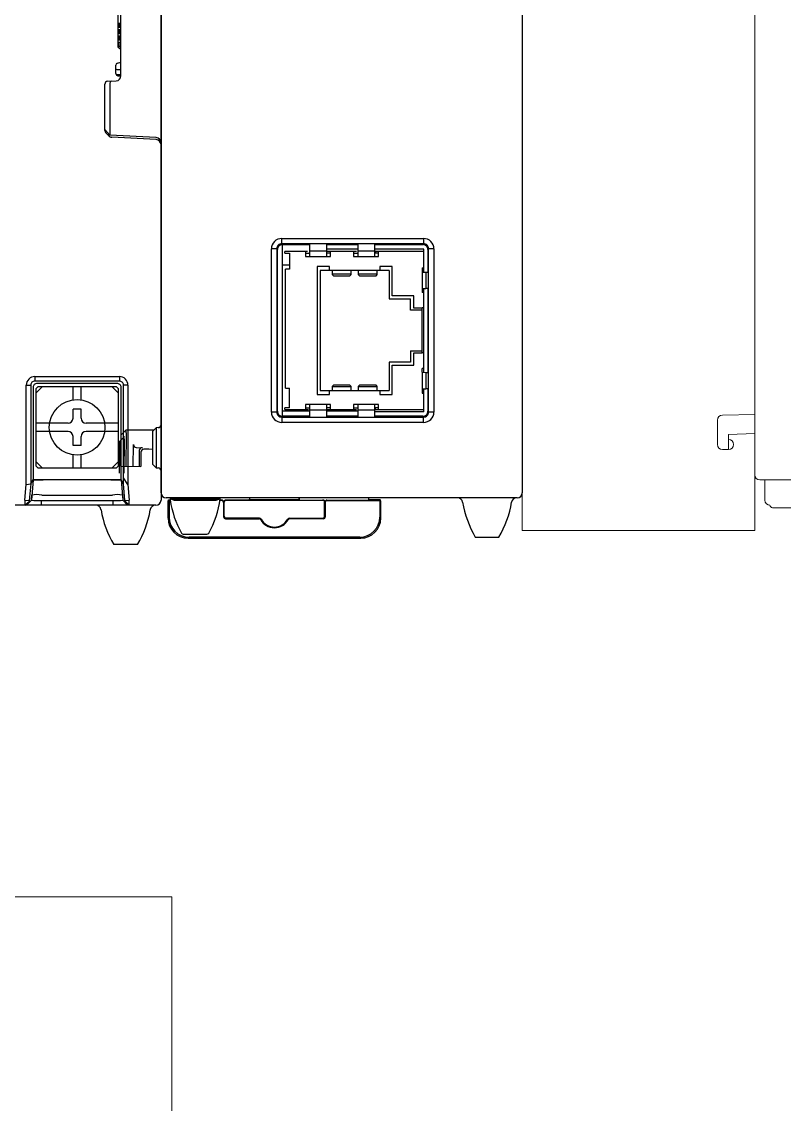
# Model space of a CAD drawing. Extents: x 33864 to 41687, y -3582 to -110.
# Drawn here: x 39026.1 to 39065, y -2805.8 to -2750.6 of the extents above; entities that cross this region are included whole.
import ezdxf

# ---------------------------------------------------------------- set-up
doc = ezdxf.new("R2010")
doc.units = 0
doc.header["$MEASUREMENT"] = 0
doc.layers.add('1', color=3, linetype='Continuous', lineweight=20)
for name, color, linetype in [('AE_BOR', 1, 'Continuous'), ('key_geometry', 2, 'Continuous'), ('Lay 1', 7, 'Continuous'), ('细实线层', 7, 'Continuous')]:
    doc.layers.add(name, color=color, linetype=linetype)

msp = doc.modelspace()

# ---------------------------------------------------------------- linework, layer by layer
at = {"layer": '1', "color": 0, "linetype": 'Continuous'}
for p, q in [((39063.479, -2753.365), (39063.479, -2734.172)), ((39063.479, -2770.617), (39063.479, -2753.365)), ((39061.824, -2770.647), (39063.479, -2770.617)), ((39063.479, -2771.576), (39063.479, -2770.617)), ((39061.57, -2772.147), (39061.57, -2770.905)), ((39063.479, -2771.576), (39062.138, -2771.631)), ((39062.138, -2771.631), (39062.138, -2771.889)), ((39062.138, -2771.889), (39062.138, -2772.405)), ((39063.479, -2773.695), (39063.479, -2771.576)), ((39062.138, -2772.405), (39061.828, -2772.405)), ((39063.995, -2773.953), (39063.737, -2773.953)), ((39063.995, -2774.985), (39063.995, -2773.953)), ((39072.767, -2773.953), (39063.995, -2773.953)), ((39064.382, -2775.372), (39066.286, -2775.372))]:
    msp.add_line(p, q, dxfattribs=at)
for centre, radius, start, end in [((39061.828, -2770.905), 0.258, 90.971, 180), ((39062.138, -2772.147), 0.258, 270, 90), ((39061.828, -2772.147), 0.258, 180, 270), ((39063.737, -2773.695), 0.258, 180, 270), ((39064.253, -2774.985), 0.258, 180, 270), ((39064.382, -2775.243), 0.129, 180, 270)]:
    msp.add_arc(centre, radius, start, end, dxfattribs=at)
at = {"layer": 'AE_BOR', "color": 0, "lineweight": 0}
for p, q in [((39051.611, -2776.535), (39051.611, -2727.515)), ((39063.479, -2727.515), (39063.479, -2776.535)), ((39063.479, -2776.535), (39051.611, -2776.535))]:
    msp.add_line(p, q, dxfattribs=at)
at = {"layer": 'key_geometry', "color": 0, "linetype": 'Continuous'}
for p, q in [((39033.179, -2727.771), (39033.179, -2774.985)), ((39026.304, -2774.182), (39026.304, -2769.113)), ((39026.304, -2769.113), (39026.533, -2769.113)), ((39026.533, -2769.113), (39026.533, -2774.152)), ((39026.739, -2768.678), (39031.054, -2768.678)), ((39026.739, -2768.678), (39026.739, -2768.907)), ((39031.054, -2768.907), (39026.739, -2768.907)), ((39026.806, -2769.284), (39026.91, -2769.18)), ((39027.128, -2769.18), (39026.806, -2769.502)), ((39030.935, -2769.026), (39026.858, -2769.026)), ((39026.91, -2769.18), (39030.883, -2769.18)), ((39028.69, -2769.866), (39028.69, -2769.18)), ((39029.103, -2769.866), (39029.103, -2769.18)), ((39030.986, -2769.502), (39030.664, -2769.18)), ((39030.883, -2769.18), (39030.986, -2769.284)), ((39031.054, -2768.678), (39031.054, -2768.907)), ((39031.489, -2769.113), (39031.26, -2769.113)), ((39031.26, -2773.839), (39031.26, -2769.113)), ((39031.489, -2769.113), (39031.489, -2774.181)), ((39026.652, -2769.232), (39026.652, -2773.954)), ((39026.806, -2773.257), (39026.806, -2769.284)), ((39030.986, -2769.284), (39030.986, -2773.257)), ((39031.141, -2773.954), (39031.141, -2769.232)), ((39028.69, -2770.806), (39028.69, -2770.341)), ((39029.103, -2770.341), (39028.69, -2770.341)), ((39029.103, -2770.806), (39029.103, -2770.341)), ((39028.432, -2771.064), (39026.806, -2771.064)), ((39030.986, -2771.064), (39029.361, -2771.064)), ((39028.432, -2771.477), (39026.806, -2771.477)), ((39028.69, -2772.199), (39028.69, -2771.735)), ((39029.103, -2772.199), (39029.103, -2771.735)), ((39030.986, -2771.477), (39029.361, -2771.477)), ((39031.054, -2771.992), (39031.316, -2771.735)), ((39031.298, -2773.615), (39031.313, -2771.888)), ((39029.103, -2772.199), (39028.69, -2772.199)), ((39031.054, -2771.992), (39031.04, -2773.61)), ((39026.806, -2773.038), (39027.128, -2773.36)), ((39028.69, -2773.36), (39028.69, -2772.674)), ((39029.103, -2773.36), (39029.103, -2772.674)), ((39030.664, -2773.36), (39030.986, -2773.038)), ((39026.91, -2773.36), (39026.806, -2773.257)), ((39030.883, -2773.36), (39026.91, -2773.36)), ((39030.986, -2773.257), (39030.883, -2773.36)), ((39026.304, -2774.182), (39026.533, -2774.151)), ((39026.533, -2774.152), (39026.458, -2775.005)), ((39026.533, -2774.152), (39026.652, -2773.953)), ((39026.652, -2773.953), (39026.561, -2774.984)), ((39031.141, -2773.953), (39026.652, -2773.953)), ((39030.625, -2773.956), (39027.167, -2773.956)), ((39027.864, -2773.953), (39027.864, -2773.956)), ((39028.896, -2773.956), (39028.896, -2773.953)), ((39031.141, -2773.953), (39031.231, -2774.984)), ((39031.258, -2774.149), (39031.141, -2773.953)), ((39031.258, -2774.149), (39031.26, -2773.839)), ((39031.333, -2775.005), (39031.258, -2774.149)), ((39031.489, -2774.181), (39031.26, -2773.839)), ((39026.233, -2774.985), (39026.304, -2774.182)), ((39027.099, -2774.728), (39027.095, -2774.728)), ((39027.099, -2774.728), (39030.696, -2774.728)), ((39031.489, -2774.181), (39031.559, -2774.985)), ((39029.859, -2775.243), (39025.284, -2775.243)), ((39026.231, -2775.243), (39026.456, -2775.047)), ((39026.233, -2774.985), (39026.458, -2775.005)), ((39026.561, -2774.984), (39026.316, -2775.243)), ((39026.502, -2775.047), (39026.316, -2775.243)), ((39026.316, -2775.243), (39026.316, -2775.243)), ((39026.456, -2775.047), (39026.502, -2775.047)), ((39026.502, -2775.047), (39026.561, -2774.984)), ((39026.561, -2774.984), (39026.583, -2774.736)), ((39026.561, -2774.984), (39026.561, -2774.984)), ((39027.071, -2775), (39030.721, -2775)), ((39027.071, -2775), (39027.071, -2775.243)), ((39032.887, -2775.243), (39029.859, -2775.243)), ((39030.721, -2775), (39030.721, -2775.243)), ((39031.209, -2774.736), (39031.231, -2774.984)), ((39031.231, -2774.984), (39031.476, -2775.243)), ((39031.231, -2774.984), (39031.231, -2774.984)), ((39031.231, -2774.984), (39031.262, -2775.017)), ((39031.262, -2775.017), (39031.477, -2775.243)), ((39031.262, -2775.017), (39031.334, -2775.017)), ((39031.333, -2775.005), (39031.559, -2774.985)), ((39031.334, -2775.017), (39031.56, -2775.243)), ((39031.477, -2775.243), (39031.476, -2775.243)), ((39032.921, -2775.243), (39032.887, -2775.243)), ((39030.118, -2775.488), (39030.114, -2775.46)), ((39032.632, -2775.46), (39032.628, -2775.488)), ((39031.98, -2777.256), (39030.766, -2777.256))]:
    msp.add_line(p, q, dxfattribs=at)
msp.add_circle((39028.896, -2771.27), 1.419, dxfattribs=at)
for centre, radius, start, end in [((39026.738, -2769.112), 0.435, 89.9731, 180.023), ((39026.738, -2769.112), 0.205, 89.7399, 180.26), ((39026.858, -2769.232), 0.206, 89.9744, 180.0256), ((39030.935, -2769.232), 0.206, 359.9745, 90.0256), ((39031.054, -2769.112), 0.435, 359.9731, 90.023), ((39031.055, -2769.112), 0.205, 359.7399, 90.2601), ((39028.432, -2770.806), 0.258, 270, 0), ((39029.361, -2770.806), 0.258, 180, 270), ((39028.432, -2771.735), 0.258, 0, 90), ((39029.361, -2771.735), 0.258, 90, 180), ((39031.161, -2771.886), 0.152, 359.3889, 44.2821), ((39027.038, -2744.403), 29.553, 269.2509, 270.2502), ((39030.754, -2744.403), 29.553, 269.7498, 270.7491), ((39026.858, -2776.002), 1.296, 79.4796, 102.2566), ((39030.934, -2776.002), 1.296, 77.7434, 100.5663), ((39035.489, -2775.179), 9.258, 178.8043, 180.4012), ((39026.629, -2775.033), 0.173, 170.6192, 184.4765), ((39026.873, -2773.144), 1.866, 260.3853, 276.0912), ((39029.859, -2775.501), 0.258, 9.2883, 90), ((39030.922, -2773.227), 1.784, 263.5424, 279.9811), ((39031.266, -2775.014), 0.0674, 357.3346, 7.5705), ((38999.403, -2775.179), 32.156, 359.8845, 0.3442), ((39032.887, -2775.501), 0.258, 90, 170.7118), ((39032.921, -2774.985), 0.258, 270, 0), ((39035.206, -2774.627), 5.16, 189.605, 210.6286), ((39027.54, -2774.627), 5.16, 329.3714, 350.395)]:
    msp.add_arc(centre, radius, start, end, dxfattribs=at)
at = {"layer": 'Lay 1', "linetype": 'Continuous'}
for p, q in [((39051.611, -2727.771), (39051.611, -2774.619)), ((39033.179, -2756.839), (39033.179, -2733.928)), ((39031.131, -2751.969), (39031.131, -2737.439)), ((39030.977, -2740.609), (39030.977, -2751.848)), ((39030.999, -2750.656), (39030.999, -2750.658)), ((39031.131, -2750.656), (39030.999, -2750.656)), ((39030.999, -2750.838), (39030.999, -2750.84)), ((39030.999, -2750.84), (39031.131, -2750.84)), ((39031.003, -2750.659), (39031.029, -2750.659)), ((39031.029, -2750.838), (39031.003, -2750.838)), ((39031.029, -2750.659), (39031.029, -2750.838)), ((39031.08, -2750.785), (39031.08, -2750.711)), ((39031.131, -2750.681), (39031.101, -2750.686)), ((39031.101, -2750.811), (39031.131, -2750.816)), ((39031.131, -2750.696), (39031.103, -2750.701)), ((39031.103, -2750.795), (39031.131, -2750.8)), ((39030.999, -2750.981), (39030.999, -2750.983)), ((39031.131, -2750.981), (39030.999, -2750.981)), ((39030.999, -2751.163), (39030.999, -2751.165)), ((39030.999, -2751.165), (39031.131, -2751.165)), ((39030.999, -2751.306), (39030.999, -2751.308)), ((39031.131, -2751.306), (39030.999, -2751.306)), ((39030.999, -2751.488), (39030.999, -2751.491)), ((39030.999, -2751.491), (39031.131, -2751.491)), ((39031.003, -2750.984), (39031.029, -2750.984)), ((39031.029, -2751.163), (39031.003, -2751.163)), ((39031.003, -2751.309), (39031.029, -2751.309)), ((39031.029, -2751.488), (39031.003, -2751.488)), ((39031.029, -2750.984), (39031.029, -2751.163)), ((39031.029, -2751.309), (39031.029, -2751.488)), ((39031.08, -2751.11), (39031.08, -2751.036)), ((39031.08, -2751.436), (39031.08, -2751.361)), ((39031.131, -2751.006), (39031.101, -2751.011)), ((39031.101, -2751.136), (39031.131, -2751.141)), ((39031.131, -2751.331), (39031.101, -2751.336)), ((39031.101, -2751.461), (39031.131, -2751.466)), ((39031.131, -2751.021), (39031.103, -2751.026)), ((39031.103, -2751.12), (39031.131, -2751.125)), ((39031.131, -2751.347), (39031.103, -2751.351)), ((39031.103, -2751.445), (39031.131, -2751.45)), ((39030.988, -2751.869), (39031.131, -2751.969)), ((39030.999, -2751.631), (39030.999, -2751.634)), ((39031.131, -2751.631), (39030.999, -2751.631)), ((39030.999, -2751.813), (39030.999, -2751.816)), ((39030.999, -2751.816), (39031.131, -2751.816)), ((39031.003, -2751.634), (39031.029, -2751.634)), ((39031.029, -2751.813), (39031.003, -2751.813)), ((39031.012, -2751.874), (39031.052, -2751.891)), ((39031.029, -2751.634), (39031.029, -2751.813)), ((39031.131, -2752.637), (39031.131, -2751.969)), ((39030.875, -2753.217), (39030.875, -2752.777)), ((39030.955, -2752.677), (39031.131, -2752.637)), ((39030.977, -2753.012), (39031.131, -2753.012)), ((39031.131, -2753.32), (39031.131, -2752.637)), ((39030.457, -2753.606), (39030.888, -2753.584)), ((39030.889, -2753.268), (39031.131, -2753.268)), ((39030.977, -2753.32), (39031.131, -2753.32)), ((39031.131, -2753.328), (39031.131, -2753.32)), ((39030.312, -2756.117), (39030.312, -2753.76)), ((39030.567, -2753.754), (39030.567, -2756.357)), ((39030.312, -2756.073), (39030.567, -2756.357)), ((39030.496, -2756.381), (39030.351, -2756.219)), ((39032.936, -2756.481), (39030.567, -2756.357)), ((39032.936, -2756.584), (39030.673, -2756.465)), ((39033.179, -2771.132), (39033.179, -2756.839)), ((39039.337, -2761.902), (39039.337, -2761.632)), ((39039.337, -2761.632), (39046.58, -2761.632)), ((39039.337, -2761.902), (39039.376, -2761.942)), ((39046.58, -2761.902), (39039.337, -2761.902)), ((39039.374, -2770.707), (39039.374, -2761.942)), ((39039.376, -2761.942), (39040.774, -2761.942)), ((39040.774, -2762.546), (39040.774, -2761.934)), ((39041.617, -2761.934), (39041.617, -2762.546)), ((39041.617, -2761.942), (39043.232, -2761.942)), ((39043.232, -2762.546), (39043.232, -2761.934)), ((39044.074, -2761.934), (39044.074, -2762.546)), ((39044.074, -2761.942), (39046.54, -2761.942)), ((39046.54, -2761.942), (39046.58, -2761.902)), ((39046.58, -2761.632), (39046.58, -2761.902)), ((39039.081, -2762.158), (39038.811, -2762.158)), ((39038.811, -2770.491), (39038.811, -2762.158)), ((39039.121, -2762.197), (39039.081, -2762.158)), ((39039.081, -2762.158), (39039.081, -2770.491)), ((39039.121, -2770.452), (39039.121, -2762.197)), ((39040.658, -2762.29), (39039.497, -2762.29)), ((39039.497, -2762.377), (39039.497, -2762.29)), ((39039.497, -2762.377), (39039.733, -2762.377)), ((39039.733, -2762.377), (39039.733, -2763.198)), ((39040.547, -2762.29), (39040.547, -2762.546)), ((39040.547, -2762.546), (39041.827, -2762.546)), ((39040.552, -2762.377), (39040.774, -2762.377)), ((39040.552, -2762.377), (39040.552, -2762.546)), ((39040.774, -2762.256), (39041.617, -2762.256)), ((39043.232, -2762.177), (39041.617, -2762.177)), ((39041.822, -2762.377), (39041.617, -2762.377)), ((39043.156, -2762.29), (39041.674, -2762.29)), ((39041.822, -2762.546), (39041.822, -2762.377)), ((39041.827, -2762.546), (39041.827, -2762.29)), ((39043.004, -2762.29), (39043.004, -2762.546)), ((39043.004, -2762.546), (39044.284, -2762.546)), ((39043.009, -2762.377), (39043.232, -2762.377)), ((39043.009, -2762.377), (39043.009, -2762.546)), ((39043.232, -2762.256), (39044.074, -2762.256)), ((39046.593, -2762.177), (39044.074, -2762.177)), ((39046.593, -2762.29), (39044.074, -2762.29)), ((39044.279, -2762.377), (39044.074, -2762.377)), ((39044.118, -2762.29), (39044.118, -2762.377)), ((39044.279, -2762.546), (39044.279, -2762.377)), ((39044.284, -2762.546), (39044.284, -2762.29)), ((39046.593, -2763.287), (39046.593, -2762.177)), ((39046.835, -2762.158), (39046.796, -2762.197)), ((39046.796, -2762.197), (39046.796, -2763.351)), ((39046.835, -2770.491), (39046.835, -2762.158)), ((39047.105, -2762.158), (39046.835, -2762.158)), ((39047.105, -2762.158), (39047.105, -2770.491)), ((39039.733, -2762.996), (39039.374, -2762.996)), ((39041.154, -2763.053), (39041.154, -2769.596)), ((39041.784, -2763.053), (39041.154, -2763.053)), ((39041.784, -2763.268), (39041.784, -2763.053)), ((39044.344, -2763.053), (39044.344, -2763.268)), ((39044.968, -2763.053), (39044.344, -2763.053)), ((39044.968, -2764.558), (39044.968, -2763.053)), ((39046.506, -2763.124), (39046.506, -2764.391)), ((39046.506, -2763.124), (39046.593, -2763.124)), ((39039.733, -2763.198), (39039.528, -2763.198)), ((39039.528, -2769.276), (39039.528, -2763.198)), ((39044.82, -2763.268), (39041.308, -2763.268)), ((39041.308, -2763.268), (39041.308, -2769.381)), ((39041.91, -2763.268), (39041.91, -2763.458)), ((39042.882, -2763.457), (39041.91, -2763.457)), ((39041.91, -2763.458), (39041.916, -2763.463)), ((39041.916, -2763.463), (39041.956, -2763.521)), ((39041.956, -2763.521), (39041.974, -2763.534)), ((39041.974, -2763.534), (39042.818, -2763.534)), ((39042.836, -2763.521), (39042.818, -2763.534)), ((39042.836, -2763.521), (39042.876, -2763.463)), ((39042.876, -2763.463), (39042.882, -2763.458)), ((39042.882, -2763.458), (39042.882, -2763.268)), ((39043.241, -2763.268), (39043.241, -2763.458)), ((39044.214, -2763.457), (39043.241, -2763.457)), ((39043.241, -2763.458), (39043.247, -2763.463)), ((39043.247, -2763.463), (39043.287, -2763.521)), ((39043.287, -2763.521), (39043.305, -2763.534)), ((39043.305, -2763.534), (39044.15, -2763.534)), ((39044.15, -2763.534), (39044.167, -2763.521)), ((39044.167, -2763.521), (39044.207, -2763.463)), ((39044.207, -2763.463), (39044.214, -2763.458)), ((39044.214, -2763.458), (39044.214, -2763.268)), ((39044.82, -2763.268), (39044.82, -2764.712)), ((39046.506, -2763.343), (39046.699, -2763.346)), ((39046.593, -2763.344), (39046.593, -2763.287)), ((39046.699, -2763.346), (39046.828, -2763.352)), ((39046.699, -2763.346), (39046.699, -2764.186)), ((39046.506, -2764.19), (39046.699, -2764.186)), ((39046.593, -2768.46), (39046.593, -2764.189)), ((39046.828, -2764.18), (39046.699, -2764.186)), ((39046.796, -2764.182), (39046.796, -2768.467)), ((39044.82, -2764.712), (39045.901, -2764.712)), ((39046.074, -2764.558), (39044.968, -2764.558)), ((39045.901, -2765.283), (39045.901, -2764.712)), ((39046.074, -2765.18), (39046.074, -2764.558)), ((39046.593, -2764.391), (39046.506, -2764.391)), ((39046.506, -2765.283), (39045.901, -2765.283)), ((39046.506, -2765.18), (39046.074, -2765.18)), ((39046.506, -2767.469), (39046.506, -2765.163)), ((39046.593, -2765.163), (39046.506, -2765.163)), ((39045.901, -2767.366), (39046.506, -2767.366)), ((39045.901, -2767.366), (39045.901, -2767.937)), ((39046.074, -2767.469), (39046.506, -2767.469)), ((39046.074, -2768.091), (39046.074, -2767.469)), ((39046.506, -2767.452), (39046.593, -2767.452)), ((39045.901, -2767.937), (39044.82, -2767.937)), ((39044.82, -2767.937), (39044.82, -2769.381)), ((39044.968, -2768.091), (39046.074, -2768.091)), ((39044.968, -2769.596), (39044.968, -2768.091)), ((39046.506, -2768.459), (39046.506, -2768.258)), ((39046.593, -2768.258), (39046.506, -2768.258)), ((39046.506, -2768.459), (39046.506, -2769.524)), ((39046.506, -2768.459), (39046.699, -2768.463)), ((39046.699, -2768.463), (39046.828, -2768.468)), ((39046.699, -2768.463), (39046.699, -2769.302)), ((39041.91, -2769.191), (39041.916, -2769.186)), ((39041.91, -2769.191), (39041.91, -2769.381)), ((39041.91, -2769.192), (39042.882, -2769.192)), ((39041.956, -2769.128), (39041.916, -2769.186)), ((39041.956, -2769.128), (39041.974, -2769.115)), ((39042.818, -2769.115), (39041.974, -2769.115)), ((39042.818, -2769.115), (39042.836, -2769.128)), ((39042.876, -2769.186), (39042.836, -2769.128)), ((39042.876, -2769.186), (39042.882, -2769.191)), ((39042.882, -2769.381), (39042.882, -2769.191)), ((39043.241, -2769.191), (39043.247, -2769.186)), ((39043.241, -2769.191), (39043.241, -2769.381)), ((39043.241, -2769.192), (39044.214, -2769.192)), ((39043.287, -2769.128), (39043.247, -2769.186)), ((39043.287, -2769.128), (39043.305, -2769.115)), ((39044.15, -2769.115), (39043.305, -2769.115)), ((39044.15, -2769.115), (39044.167, -2769.128)), ((39044.207, -2769.186), (39044.167, -2769.128)), ((39044.207, -2769.186), (39044.214, -2769.191)), ((39044.214, -2769.381), (39044.214, -2769.191)), ((39039.528, -2769.276), (39039.733, -2769.276)), ((39039.733, -2770.272), (39039.733, -2769.276)), ((39041.154, -2769.596), (39041.784, -2769.596)), ((39041.308, -2769.381), (39044.82, -2769.381)), ((39041.784, -2769.596), (39041.784, -2769.381)), ((39044.344, -2769.381), (39044.344, -2769.596)), ((39044.344, -2769.596), (39044.968, -2769.596)), ((39046.506, -2769.306), (39046.699, -2769.302)), ((39046.506, -2769.524), (39046.593, -2769.524)), ((39046.593, -2770.472), (39046.593, -2769.305)), ((39046.828, -2769.297), (39046.699, -2769.302)), ((39046.796, -2769.298), (39046.796, -2770.452)), ((39039.733, -2770.272), (39039.497, -2770.272)), ((39039.497, -2770.359), (39039.497, -2770.272)), ((39040.547, -2770.103), (39040.547, -2770.359)), ((39041.827, -2770.103), (39040.547, -2770.103)), ((39040.552, -2770.103), (39040.552, -2770.272)), ((39040.552, -2770.272), (39040.774, -2770.272)), ((39040.774, -2770.715), (39040.774, -2770.103)), ((39041.617, -2770.103), (39041.617, -2770.715)), ((39041.822, -2770.272), (39041.617, -2770.272)), ((39041.822, -2770.272), (39041.822, -2770.103)), ((39041.827, -2770.359), (39041.827, -2770.103)), ((39043.004, -2770.103), (39043.004, -2770.359)), ((39044.284, -2770.103), (39043.004, -2770.103)), ((39043.009, -2770.103), (39043.009, -2770.272)), ((39043.009, -2770.272), (39043.232, -2770.272)), ((39043.232, -2770.715), (39043.232, -2770.103)), ((39044.074, -2770.103), (39044.074, -2770.715)), ((39044.279, -2770.272), (39044.074, -2770.272)), ((39044.118, -2770.359), (39044.118, -2770.272)), ((39044.279, -2770.272), (39044.279, -2770.103)), ((39044.284, -2770.359), (39044.284, -2770.103)), ((39039.081, -2770.491), (39038.811, -2770.491)), ((39039.081, -2770.491), (39039.121, -2770.452)), ((39039.376, -2770.707), (39039.337, -2770.747)), ((39039.337, -2770.747), (39046.58, -2770.747)), ((39039.337, -2770.747), (39039.337, -2771.017)), ((39040.774, -2770.446), (39039.374, -2770.446)), ((39040.774, -2770.707), (39039.376, -2770.707)), ((39039.497, -2770.359), (39040.699, -2770.359)), ((39041.617, -2770.393), (39040.774, -2770.393)), ((39043.232, -2770.446), (39041.617, -2770.446)), ((39043.232, -2770.707), (39041.617, -2770.707)), ((39041.674, -2770.359), (39041.827, -2770.359)), ((39041.827, -2770.359), (39043.004, -2770.359)), ((39043.004, -2770.359), (39043.156, -2770.359)), ((39044.074, -2770.393), (39043.232, -2770.393)), ((39044.074, -2770.359), (39046.593, -2770.359)), ((39046.593, -2770.472), (39044.074, -2770.472)), ((39046.54, -2770.707), (39044.074, -2770.707)), ((39046.58, -2770.747), (39046.54, -2770.707)), ((39046.58, -2771.017), (39046.58, -2770.747)), ((39046.796, -2770.452), (39046.835, -2770.491)), ((39047.105, -2770.491), (39046.835, -2770.491)), ((39031.146, -2771.649), (39031.406, -2771.393)), ((39031.406, -2771.393), (39032.831, -2771.393)), ((39032.831, -2771.393), (39032.769, -2771.462)), ((39032.923, -2771.291), (39032.831, -2771.393)), ((39033.033, -2771.286), (39032.923, -2771.291)), ((39032.923, -2771.291), (39032.923, -2773.338)), ((39033.179, -2773.497), (39033.179, -2771.132)), ((39046.58, -2771.017), (39039.337, -2771.017)), ((39031.132, -2773.254), (39031.146, -2771.649)), ((39031.403, -2771.545), (39031.388, -2773.259)), ((39032.769, -2772.399), (39032.769, -2771.462)), ((39031.759, -2773.267), (39031.769, -2772.138)), ((39031.915, -2772.292), (39032.229, -2772.309)), ((39032.067, -2772.454), (39032.067, -2773.273)), ((39032.565, -2772.388), (39032.308, -2772.388)), ((39032.769, -2772.399), (39032.565, -2772.388)), ((39032.769, -2773.168), (39032.769, -2772.399)), ((39032.155, -2772.542), (39032.156, -2773.275)), ((39031.132, -2773.254), (39032.156, -2773.275)), ((39032.769, -2773.168), (39032.923, -2773.338)), ((39032.923, -2773.338), (39033.033, -2773.344)), ((39033.179, -2774.619), (39033.179, -2773.497)), ((39033.64, -2774.875), (39033.435, -2774.875)), ((39033.537, -2775.052), (39033.562, -2774.977)), ((39033.537, -2775.899), (39033.537, -2775.052)), ((39033.562, -2774.977), (39033.587, -2775.001)), ((39033.562, -2774.977), (39033.653, -2774.977)), ((39033.587, -2775.001), (39033.587, -2775.85)), ((39033.656, -2775.001), (39033.587, -2775.001)), ((39043.777, -2774.875), (39033.64, -2774.875)), ((39033.64, -2774.876), (39034.214, -2774.875)), ((39033.646, -2774.922), (39033.662, -2774.923)), ((39033.662, -2774.923), (39036.178, -2774.923)), ((39033.662, -2774.923), (39033.855, -2774.988)), ((39033.953, -2774.995), (39035.887, -2774.995)), ((39034.152, -2774.875), (39034.152, -2774.875)), ((39034.214, -2774.875), (39034.214, -2774.875)), ((39034.214, -2774.875), (39034.34, -2774.896)), ((39034.34, -2774.896), (39034.493, -2774.898)), ((39035.159, -2774.898), (39034.493, -2774.898)), ((39035.159, -2774.898), (39035.313, -2774.896)), ((39035.312, -2774.875), (39035.313, -2774.896)), ((39035.985, -2774.988), (39036.178, -2774.923)), ((39036.178, -2774.923), (39036.194, -2774.922)), ((39036.266, -2775.001), (39036.184, -2775.001)), ((39036.282, -2774.986), (39036.186, -2774.986)), ((39036.384, -2775.089), (39036.369, -2775.104)), ((39036.369, -2775.104), (39036.369, -2775.832)), ((39036.403, -2775.798), (39036.403, -2775.096)), ((39037.682, -2774.979), (39036.491, -2774.979)), ((39036.505, -2774.993), (39041.424, -2774.993)), ((39037.71, -2774.875), (39037.682, -2774.979)), ((39037.689, -2774.974), (39037.682, -2774.979)), ((39037.689, -2774.974), (39037.716, -2774.875)), ((39040.24, -2774.974), (39037.689, -2774.974)), ((39040.24, -2774.974), (39040.214, -2774.875)), ((39040.219, -2774.875), (39040.247, -2774.979)), ((39040.24, -2774.974), (39040.247, -2774.979)), ((39040.247, -2774.979), (39041.438, -2774.979)), ((39041.526, -2775.798), (39041.526, -2775.096)), ((39041.545, -2775.089), (39041.56, -2775.104)), ((39041.56, -2775.104), (39041.56, -2775.832)), ((39041.647, -2774.986), (39043.769, -2774.986)), ((39041.663, -2775.001), (39044.343, -2775.001)), ((39043.771, -2774.875), (39043.769, -2774.986)), ((39043.777, -2774.977), (39043.769, -2774.986)), ((39048.317, -2774.875), (39043.777, -2774.875)), ((39043.777, -2774.977), (39043.777, -2774.875)), ((39044.367, -2774.977), (39043.777, -2774.977)), ((39044.367, -2774.977), (39044.343, -2775.001)), ((39044.343, -2775.001), (39044.343, -2775.85)), ((39044.392, -2775.052), (39044.367, -2774.977)), ((39044.392, -2775.899), (39044.392, -2775.052)), ((39051.321, -2774.875), (39048.317, -2774.875)), ((39051.355, -2774.875), (39051.321, -2774.875)), ((39036.471, -2775.935), (39038.175, -2775.935)), ((39038.196, -2775.901), (39036.505, -2775.901)), ((39039.734, -2775.901), (39041.424, -2775.901)), ((39041.458, -2775.935), (39039.754, -2775.935)), ((39034.316, -2776.723), (39035.524, -2776.723)), ((39034.561, -2776.923), (39043.368, -2776.923)), ((39043.319, -2776.874), (39034.611, -2776.874)), ((39049.217, -2776.872), (39050.421, -2776.872))]:
    msp.add_line(p, q, dxfattribs=at)
for centre, radius, start, end in [((39031.003, -2750.633), 0.0256, 179.9991, 270.0009), ((39031.003, -2750.863), 0.0256, 89.9969, 180.0031), ((39031.003, -2750.958), 0.0256, 179.9991, 270.0009), ((39031.105, -2750.711), 0.0256, 99.4629, 180), ((39031.105, -2750.785), 0.0256, 180, 260.5407), ((39031.099, -2750.682), 0.0196, 224.2079, 281.0901), ((39031.099, -2750.814), 0.0196, 78.9099, 135.7921), ((39031.003, -2751.188), 0.0256, 89.9991, 180.0009), ((39031.003, -2751.283), 0.0256, 179.9991, 270.0009), ((39031.003, -2751.514), 0.0256, 90.0311, 179.9689), ((39031.105, -2751.036), 0.0256, 99.4593, 180), ((39031.105, -2751.11), 0.0256, 180, 260.5371), ((39031.105, -2751.361), 0.0256, 99.4629, 180), ((39031.105, -2751.436), 0.0256, 180, 260.5407), ((39031.099, -2751.007), 0.0196, 224.2079, 281.0901), ((39031.099, -2751.14), 0.0196, 78.9099, 135.7921), ((39031.099, -2751.332), 0.0196, 224.2079, 281.0901), ((39031.099, -2751.465), 0.0196, 78.9099, 135.7921), ((39031.003, -2751.608), 0.0256, 180.0311, 269.9689), ((39031.003, -2751.839), 0.0256, 89.9991, 180.0009), ((39030.995, -2751.85), 0.0176, 175.8122, 202.2555), ((39031.003, -2751.848), 0.0256, 198.074, 235.008), ((39030.995, -2751.85), 0.0176, 202.2555, 249.8499), ((39030.951, -2752.013), 0.152, 65.9259, 75.358), ((39031.11, -2751.733), 0.168, 249.7261, 265.1587), ((39031.102, -2751.865), 0.0365, 260.9395, 308.086), ((39031.108, -2751.877), 0.0227, 314.0847, 3.8521), ((39030.977, -2752.777), 0.102, 102.8043, 180), ((39030.933, -2752.942), 0.0641, 205.6872, 257.3724), ((39030.975, -2752.798), 0.214, 254.638, 270.5113), ((39030.465, -2753.76), 0.154, 93, 180), ((39030.847, -2753.737), 0.28, 164.3817, 183.5813), ((39030.656, -2753.673), 0.0791, 108.0872, 171.6415), ((39030.977, -2753.217), 0.102, 180, 270), ((39030.875, -2753.328), 0.256, 273, 0), ((39030.465, -2756.117), 0.154, 180, 222), ((39030.687, -2756.209), 0.256, 222, 267), ((39032.923, -2756.737), 0.256, 360, 87), ((39032.923, -2756.839), 0.256, 0.0102, 86.99), ((39039.337, -2762.157), 0.526, 89.9676, 180.0324), ((39039.336, -2762.157), 0.254, 89.7339, 180.2663), ((39039.376, -2762.197), 0.256, 89.9677, 180.0321), ((39046.54, -2762.197), 0.256, 359.9679, 90.0323), ((39046.58, -2762.157), 0.526, 359.9675, 90.0325), ((39046.581, -2762.157), 0.254, 359.7339, 90.266), ((39039.337, -2770.491), 0.526, 179.9676, 270.0324), ((39039.336, -2770.492), 0.254, 179.7336, 270.2663), ((39039.376, -2770.452), 0.256, 179.9679, 270.0321), ((39046.54, -2770.452), 0.256, 269.9679, 0.0322), ((39046.581, -2770.492), 0.254, 269.7338, 0.2662), ((39046.58, -2770.491), 0.526, 269.9676, 0.0324), ((39033.025, -2771.132), 0.154, 272.9931, 0.0069), ((39031.252, -2771.544), 0.151, 359.3844, 44.287), ((39031.923, -2772.139), 0.154, 179.4986, 267), ((39032.215, -2772.456), 0.148, 84.7201, 178.9478), ((39032.308, -2772.541), 0.153, 89.9685, 180.0972), ((39033.025, -2773.497), 0.154, 359.9926, 87.0073), ((39033.435, -2774.619), 0.256, 180, 270), ((39051.355, -2774.619), 0.256, 270, 360), ((39038.723, -2774.263), 5.12, 186.8616, 187.3972), ((39038.263, -2774.359), 4.652, 186.9516, 187.6334), ((39038.263, -2774.359), 4.652, 187.6334, 209.815), ((39033.941, -2774.489), 0.506, 260.1889, 271.3347), ((39031.576, -2774.359), 4.652, 330.185, 353.0484), ((39035.899, -2774.489), 0.506, 268.6653, 279.8111), ((39031.116, -2774.263), 5.12, 352.6028, 353.1384), ((39036.266, -2775.104), 0.102, 359.9963, 90.0033), ((39036.282, -2775.088), 0.102, 359.9593, 90.0402), ((39036.493, -2775.088), 0.109, 91.1105, 180.3427), ((39036.505, -2775.096), 0.102, 90.0208, 179.9791), ((39041.424, -2775.096), 0.102, 0.0209, 89.9792), ((39041.436, -2775.088), 0.109, 359.6605, 88.8863), ((39041.647, -2775.088), 0.102, 89.9597, 180.0407), ((39041.663, -2775.104), 0.102, 89.9967, 180.0038), ((39048.317, -2775.131), 0.256, 9.2883, 90), ((39053.622, -2774.263), 5.12, 189.2873, 210.6296), ((39046.016, -2774.263), 5.12, 329.3704, 350.7127), ((39051.321, -2775.131), 0.256, 90, 170.7117), ((39036.471, -2775.832), 0.102, 180, 270), ((39036.505, -2775.798), 0.102, 180.0209, 269.9792), ((39041.424, -2775.798), 0.102, 270.0208, 359.9791), ((39041.458, -2775.832), 0.102, 270, 0), ((39034.561, -2775.899), 1.024, 180, 270), ((39034.611, -2775.85), 1.024, 180, 270), ((39038.175, -2776.037), 0.102, 29.4375, 90), ((39038.196, -2776.003), 0.102, 28.1417, 90), ((39038.965, -2775.592), 0.804, 209.4375, 330.5625), ((39038.965, -2775.592), 0.77, 208.1417, 331.8583), ((39039.734, -2776.003), 0.102, 90, 151.8583), ((39039.754, -2776.037), 0.102, 90, 150.5625), ((39043.319, -2775.85), 1.024, 270, 0), ((39043.368, -2775.899), 1.024, 270, 0), ((39034.316, -2776.62), 0.102, 210.3608, 270), ((39035.524, -2776.62), 0.102, 270, 329.5859)]:
    msp.add_arc(centre, radius, start, end, dxfattribs=at)
at = {"layer": '细实线层', "lineweight": 0}
for p, q in [((39033.729, -2795.227), (39001.896, -2795.225)), ((39033.729, -2819.783), (39033.729, -2795.227))]:
    msp.add_line(p, q, dxfattribs=at)

doc.saveas('drawing.dxf')
